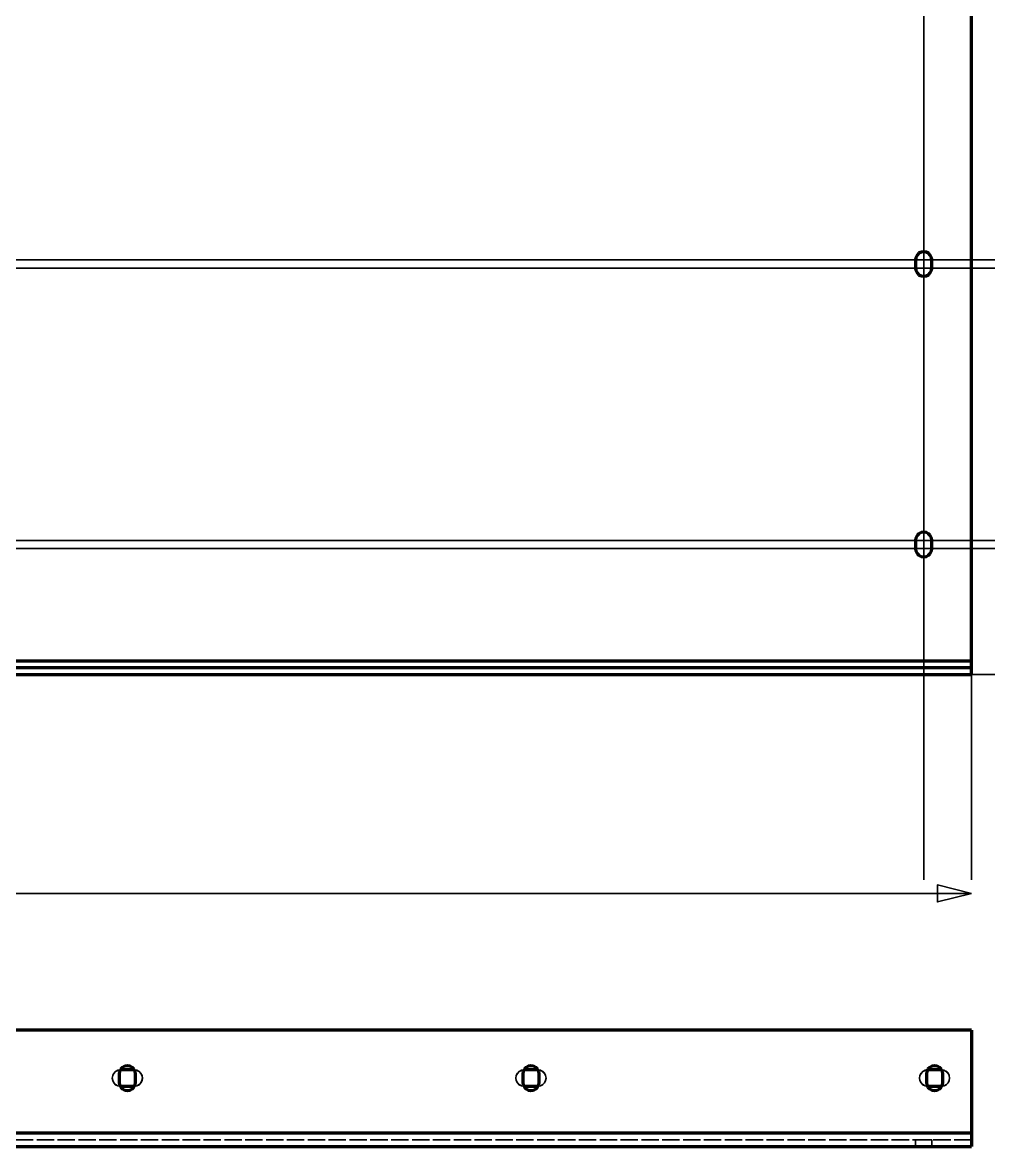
# Model space of a CAD drawing. Header units: millimetres. Extents: x 0 to 420, y 0 to 297.
# Drawn here: x 296 to 366.6, y 162.5 to 244.7 of the extents above; entities that cross this region are included whole.
import ezdxf

# ---------------------------------------------------------------- set-up
doc = ezdxf.new("R2010")
doc.units = ezdxf.units.MM
doc.linetypes.add('CENTER', pattern=[5.08, 3.175, -0.635, 0.635, -0.635])
doc.linetypes.add('DASHED', pattern=[1.524, 1.27, -0.254])

msp = doc.modelspace()

# ---------------------------------------------------------------- linework, layer by layer
at = {"color": 1, "lineweight": 70}
for p, q in [((365.4, 198), (365.4, 256)), ((361.415, 227.653), (361.329, 227.485)), ((361.547, 227.785), (361.415, 227.653)), ((361.715, 227.871), (361.547, 227.785)), ((361.9, 227.9), (361.715, 227.871)), ((362.085, 227.871), (361.9, 227.9)), ((362.253, 227.785), (362.085, 227.871)), ((362.385, 227.653), (362.253, 227.785)), ((362.471, 227.485), (362.385, 227.653)), ((361.329, 227.485), (361.3, 227.3)), ((361.3, 227.3), (361.3, 226.7)), ((362.5, 227.3), (362.471, 227.485)), ((362.5, 226.7), (362.5, 227.3)), ((361.3, 226.7), (361.329, 226.515)), ((361.329, 226.515), (361.415, 226.347)), ((361.415, 226.347), (361.547, 226.215)), ((361.547, 226.215), (361.715, 226.129)), ((361.715, 226.129), (361.9, 226.1)), ((361.9, 226.1), (362.085, 226.129)), ((362.085, 226.129), (362.253, 226.215)), ((362.253, 226.215), (362.385, 226.347)), ((362.385, 226.347), (362.471, 226.515)), ((362.471, 226.515), (362.5, 226.7)), ((361.415, 207.153), (361.329, 206.985)), ((361.547, 207.285), (361.415, 207.153)), ((361.715, 207.371), (361.547, 207.285)), ((361.9, 207.4), (361.715, 207.371)), ((362.085, 207.371), (361.9, 207.4)), ((362.253, 207.285), (362.085, 207.371)), ((362.385, 207.153), (362.253, 207.285)), ((362.471, 206.985), (362.385, 207.153)), ((361.329, 206.985), (361.3, 206.8)), ((361.3, 206.8), (361.3, 206.2)), ((361.3, 206.2), (361.329, 206.015)), ((362.5, 206.8), (362.471, 206.985)), ((362.471, 206.015), (362.5, 206.2)), ((362.5, 206.2), (362.5, 206.8)), ((361.329, 206.015), (361.415, 205.847)), ((361.415, 205.847), (361.547, 205.715)), ((361.547, 205.715), (361.715, 205.629)), ((361.715, 205.629), (361.9, 205.6)), ((361.9, 205.6), (362.085, 205.629)), ((362.085, 205.629), (362.253, 205.715)), ((362.253, 205.715), (362.385, 205.847)), ((362.385, 205.847), (362.471, 206.015)), ((65, 198), (365.4, 198)), ((365.4, 197.944), (365.4, 198)), ((65, 197.5), (365.4, 197.5)), ((365.4, 197.889), (365.4, 197.944)), ((365.4, 197.835), (365.4, 197.889)), ((365.4, 197.783), (365.4, 197.835)), ((365.4, 197.734), (365.4, 197.783)), ((365.4, 197.688), (365.4, 197.734)), ((365.4, 197.646), (365.4, 197.688)), ((365.4, 197.609), (365.4, 197.646)), ((365.4, 197.577), (365.4, 197.609)), ((365.4, 197.55), (365.4, 197.577)), ((365.4, 197.528), (365.4, 197.55)), ((365.4, 197.513), (365.4, 197.528)), ((365.4, 197.503), (365.4, 197.513)), ((365.4, 197.5), (365.4, 197.503)), ((365.4, 197), (365.4, 197.5)), ((65, 197), (365.4, 197)), ((365.4, 171), (65, 171)), ((365.4, 171), (365.4, 163.5)), ((303.129, 167.985), (303.1, 167.8)), ((303.1, 167.8), (303.1, 167.2)), ((303.215, 168.153), (303.129, 167.985)), ((303.2, 168.1), (303.18, 168.1)), ((304.2, 168.1), (303.2, 168.1)), ((303.347, 168.285), (303.215, 168.153)), ((303.515, 168.371), (303.347, 168.285)), ((303.7, 168.4), (303.515, 168.371)), ((303.885, 168.371), (303.7, 168.4)), ((304.053, 168.285), (303.885, 168.371)), ((304.185, 168.153), (304.053, 168.285)), ((304.271, 167.985), (304.185, 168.153)), ((304.22, 168.1), (304.2, 168.1)), ((304.3, 167.8), (304.271, 167.985)), ((304.3, 167.2), (304.3, 167.8)), ((332.629, 167.985), (332.6, 167.8)), ((332.6, 167.8), (332.6, 167.2)), ((332.715, 168.153), (332.629, 167.985)), ((332.7, 168.1), (332.68, 168.1)), ((333.7, 168.1), (332.7, 168.1)), ((332.847, 168.285), (332.715, 168.153)), ((333.015, 168.371), (332.847, 168.285)), ((333.2, 168.4), (333.015, 168.371)), ((333.385, 168.371), (333.2, 168.4)), ((333.553, 168.285), (333.385, 168.371)), ((333.685, 168.153), (333.553, 168.285)), ((333.771, 167.985), (333.685, 168.153)), ((333.72, 168.1), (333.7, 168.1)), ((333.8, 167.8), (333.771, 167.985)), ((333.8, 167.2), (333.8, 167.8)), ((362.129, 167.985), (362.1, 167.8)), ((362.1, 167.8), (362.1, 167.2)), ((362.215, 168.153), (362.129, 167.985)), ((362.2, 168.1), (362.18, 168.1)), ((363.2, 168.1), (362.2, 168.1)), ((362.347, 168.285), (362.215, 168.153)), ((362.515, 168.371), (362.347, 168.285)), ((362.7, 168.4), (362.515, 168.371)), ((362.885, 168.371), (362.7, 168.4)), ((363.053, 168.285), (362.885, 168.371)), ((363.185, 168.153), (363.053, 168.285)), ((363.271, 167.985), (363.185, 168.153)), ((363.22, 168.1), (363.2, 168.1)), ((363.3, 167.8), (363.271, 167.985)), ((363.3, 167.2), (363.3, 167.8)), ((303.1, 167.2), (303.129, 167.015)), ((303.129, 167.015), (303.215, 166.847)), ((303.18, 166.9), (303.2, 166.9)), ((303.2, 166.9), (304.2, 166.9)), ((303.215, 166.847), (303.347, 166.715)), ((304.053, 166.715), (304.185, 166.847)), ((304.185, 166.847), (304.271, 167.015)), ((304.2, 166.9), (304.22, 166.9)), ((304.271, 167.015), (304.3, 167.2)), ((332.6, 167.2), (332.629, 167.015)), ((332.629, 167.015), (332.715, 166.847)), ((332.68, 166.9), (332.7, 166.9)), ((332.7, 166.9), (333.7, 166.9)), ((332.715, 166.847), (332.847, 166.715)), ((333.553, 166.715), (333.685, 166.847)), ((333.685, 166.847), (333.771, 167.015)), ((333.7, 166.9), (333.72, 166.9)), ((333.771, 167.015), (333.8, 167.2)), ((362.1, 167.2), (362.129, 167.015)), ((362.129, 167.015), (362.215, 166.847)), ((362.18, 166.9), (362.2, 166.9)), ((362.2, 166.9), (363.2, 166.9)), ((362.215, 166.847), (362.347, 166.715)), ((363.053, 166.715), (363.185, 166.847)), ((363.185, 166.847), (363.271, 167.015)), ((363.2, 166.9), (363.22, 166.9)), ((363.271, 167.015), (363.3, 167.2)), ((303.347, 166.715), (303.515, 166.629)), ((303.515, 166.629), (303.7, 166.6)), ((303.7, 166.6), (303.885, 166.629)), ((303.885, 166.629), (304.053, 166.715)), ((332.847, 166.715), (333.015, 166.629)), ((333.015, 166.629), (333.2, 166.6)), ((333.2, 166.6), (333.385, 166.629)), ((333.385, 166.629), (333.553, 166.715)), ((362.347, 166.715), (362.515, 166.629)), ((362.515, 166.629), (362.7, 166.6)), ((362.7, 166.6), (362.885, 166.629)), ((362.885, 166.629), (363.053, 166.715)), ((65, 163.5), (365.4, 163.5)), ((365.4, 163.5), (365.4, 163.388)), ((365.4, 163.388), (365.4, 163.277)), ((365.4, 163.277), (365.4, 163.17)), ((365.4, 163.17), (365.4, 163.066)), ((365.4, 163.066), (365.4, 162.968)), ((365.4, 162.968), (365.4, 162.877)), ((365.4, 162.877), (365.4, 162.793)), ((365.4, 162.793), (365.4, 162.718)), ((365.4, 162.718), (365.4, 162.653)), ((65, 162.5), (365.4, 162.5)), ((365.4, 162.653), (365.4, 162.599)), ((365.4, 162.599), (365.4, 162.556)), ((365.4, 162.556), (365.4, 162.525)), ((365.4, 162.525), (365.4, 162.506)), ((365.4, 162.506), (365.4, 162.5))]:
    msp.add_line(p, q, dxfattribs=at)
at = {"color": 5, "linetype": 'DASHED', "lineweight": 35}
for p, q in [((365.4, 256), (365.4, 198)), ((361.329, 227.485), (361.415, 227.653)), ((361.415, 227.653), (361.547, 227.785)), ((361.547, 227.785), (361.715, 227.871)), ((361.715, 227.871), (361.9, 227.9)), ((361.9, 227.9), (362.085, 227.871)), ((362.085, 227.871), (362.253, 227.785)), ((362.253, 227.785), (362.385, 227.653)), ((362.385, 227.653), (362.471, 227.485)), ((361.3, 227.3), (361.329, 227.485)), ((361.3, 226.7), (361.3, 227.3)), ((362.471, 227.485), (362.5, 227.3)), ((362.5, 227.3), (362.5, 226.7)), ((361.329, 226.515), (361.3, 226.7)), ((361.415, 226.347), (361.329, 226.515)), ((361.547, 226.215), (361.415, 226.347)), ((361.715, 226.129), (361.547, 226.215)), ((361.9, 226.1), (361.715, 226.129)), ((362.085, 226.129), (361.9, 226.1)), ((362.253, 226.215), (362.085, 226.129)), ((362.385, 226.347), (362.253, 226.215)), ((362.471, 226.515), (362.385, 226.347)), ((362.5, 226.7), (362.471, 226.515)), ((361.329, 206.985), (361.415, 207.153)), ((361.415, 207.153), (361.547, 207.285)), ((361.547, 207.285), (361.715, 207.371)), ((361.715, 207.371), (361.9, 207.4)), ((361.9, 207.4), (362.085, 207.371)), ((362.085, 207.371), (362.253, 207.285)), ((362.253, 207.285), (362.385, 207.153)), ((362.385, 207.153), (362.471, 206.985)), ((361.3, 206.8), (361.329, 206.985)), ((361.3, 206.2), (361.3, 206.8)), ((361.329, 206.015), (361.3, 206.2)), ((362.471, 206.985), (362.5, 206.8)), ((362.5, 206.2), (362.471, 206.015)), ((362.5, 206.8), (362.5, 206.2)), ((361.415, 205.847), (361.329, 206.015)), ((361.547, 205.715), (361.415, 205.847)), ((361.715, 205.629), (361.547, 205.715)), ((361.9, 205.6), (361.715, 205.629)), ((362.085, 205.629), (361.9, 205.6)), ((362.253, 205.715), (362.085, 205.629)), ((362.385, 205.847), (362.253, 205.715)), ((362.471, 206.015), (362.385, 205.847)), ((365.4, 198), (365.4, 197.888)), ((65, 197.5), (365.4, 197.5)), ((302.604, 197.5), (302.6, 197.5)), ((302.6, 197.5), (302.604, 197.5)), ((302.615, 197.5), (302.604, 197.5)), ((302.604, 197.5), (302.615, 197.5)), ((302.634, 197.5), (302.615, 197.5)), ((302.615, 197.5), (302.634, 197.5)), ((302.659, 197.5), (302.634, 197.5)), ((302.634, 197.5), (302.659, 197.5)), ((302.692, 197.5), (302.659, 197.5)), ((302.659, 197.5), (302.692, 197.5)), ((302.731, 197.5), (302.692, 197.5)), ((302.692, 197.5), (302.731, 197.5)), ((302.776, 197.5), (302.731, 197.5)), ((302.731, 197.5), (302.776, 197.5)), ((302.826, 197.5), (302.776, 197.5)), ((302.776, 197.5), (302.826, 197.5)), ((302.881, 197.5), (302.826, 197.5)), ((302.826, 197.5), (302.881, 197.5)), ((302.94, 197.5), (302.881, 197.5)), ((302.881, 197.5), (302.94, 197.5)), ((303.002, 197.5), (302.94, 197.5)), ((302.94, 197.5), (303.002, 197.5)), ((303.066, 197.5), (303.002, 197.5)), ((303.002, 197.5), (303.066, 197.5)), ((303.133, 197.5), (303.066, 197.5)), ((303.066, 197.5), (303.133, 197.5)), ((303.2, 197.5), (303.133, 197.5)), ((303.133, 197.5), (303.2, 197.5)), ((304.2, 197.5), (303.2, 197.5)), ((303.2, 197.5), (304.2, 197.5)), ((304.2, 197.5), (304.267, 197.5)), ((304.267, 197.5), (304.2, 197.5)), ((304.267, 197.5), (304.334, 197.5)), ((304.334, 197.5), (304.267, 197.5)), ((304.334, 197.5), (304.398, 197.5)), ((304.398, 197.5), (304.334, 197.5)), ((304.398, 197.5), (304.46, 197.5)), ((304.46, 197.5), (304.398, 197.5)), ((304.46, 197.5), (304.519, 197.5)), ((304.519, 197.5), (304.46, 197.5)), ((304.519, 197.5), (304.574, 197.5)), ((304.574, 197.5), (304.519, 197.5)), ((304.574, 197.5), (304.624, 197.5)), ((304.624, 197.5), (304.574, 197.5)), ((304.624, 197.5), (304.669, 197.5)), ((304.669, 197.5), (304.624, 197.5)), ((304.669, 197.5), (304.708, 197.5)), ((304.708, 197.5), (304.669, 197.5)), ((304.708, 197.5), (304.741, 197.5)), ((304.741, 197.5), (304.708, 197.5)), ((304.741, 197.5), (304.766, 197.5)), ((304.766, 197.5), (304.741, 197.5)), ((304.766, 197.5), (304.785, 197.5)), ((304.785, 197.5), (304.766, 197.5)), ((304.785, 197.5), (304.796, 197.5)), ((304.796, 197.5), (304.785, 197.5)), ((304.796, 197.5), (304.8, 197.5)), ((304.8, 197.5), (304.796, 197.5)), ((332.104, 197.5), (332.1, 197.5)), ((332.1, 197.5), (332.104, 197.5)), ((332.115, 197.5), (332.104, 197.5)), ((332.104, 197.5), (332.115, 197.5)), ((332.134, 197.5), (332.115, 197.5)), ((332.115, 197.5), (332.134, 197.5)), ((332.159, 197.5), (332.134, 197.5)), ((332.134, 197.5), (332.159, 197.5)), ((332.192, 197.5), (332.159, 197.5)), ((332.159, 197.5), (332.192, 197.5)), ((332.231, 197.5), (332.192, 197.5)), ((332.192, 197.5), (332.231, 197.5)), ((332.276, 197.5), (332.231, 197.5)), ((332.231, 197.5), (332.276, 197.5)), ((332.326, 197.5), (332.276, 197.5)), ((332.276, 197.5), (332.326, 197.5)), ((332.381, 197.5), (332.326, 197.5)), ((332.326, 197.5), (332.381, 197.5)), ((332.44, 197.5), (332.381, 197.5)), ((332.381, 197.5), (332.44, 197.5)), ((332.502, 197.5), (332.44, 197.5)), ((332.44, 197.5), (332.502, 197.5)), ((332.566, 197.5), (332.502, 197.5)), ((332.502, 197.5), (332.566, 197.5)), ((332.633, 197.5), (332.566, 197.5)), ((332.566, 197.5), (332.633, 197.5)), ((332.7, 197.5), (332.633, 197.5)), ((332.633, 197.5), (332.7, 197.5)), ((333.7, 197.5), (332.7, 197.5)), ((332.7, 197.5), (333.7, 197.5)), ((333.7, 197.5), (333.767, 197.5)), ((333.767, 197.5), (333.7, 197.5)), ((333.767, 197.5), (333.834, 197.5)), ((333.834, 197.5), (333.767, 197.5)), ((333.834, 197.5), (333.898, 197.5)), ((333.898, 197.5), (333.834, 197.5)), ((333.898, 197.5), (333.96, 197.5)), ((333.96, 197.5), (333.898, 197.5)), ((333.96, 197.5), (334.019, 197.5)), ((334.019, 197.5), (333.96, 197.5)), ((334.019, 197.5), (334.074, 197.5)), ((334.074, 197.5), (334.019, 197.5)), ((334.074, 197.5), (334.124, 197.5)), ((334.124, 197.5), (334.074, 197.5)), ((334.124, 197.5), (334.169, 197.5)), ((334.169, 197.5), (334.124, 197.5)), ((334.169, 197.5), (334.208, 197.5)), ((334.208, 197.5), (334.169, 197.5)), ((334.208, 197.5), (334.241, 197.5)), ((334.241, 197.5), (334.208, 197.5)), ((334.241, 197.5), (334.266, 197.5)), ((334.266, 197.5), (334.241, 197.5)), ((334.266, 197.5), (334.285, 197.5)), ((334.285, 197.5), (334.266, 197.5)), ((334.285, 197.5), (334.296, 197.5)), ((334.296, 197.5), (334.285, 197.5)), ((334.296, 197.5), (334.3, 197.5)), ((334.3, 197.5), (334.296, 197.5)), ((361.604, 197.5), (361.6, 197.5)), ((361.6, 197.5), (361.604, 197.5)), ((361.615, 197.5), (361.604, 197.5)), ((361.604, 197.5), (361.615, 197.5)), ((361.634, 197.5), (361.615, 197.5)), ((361.615, 197.5), (361.634, 197.5)), ((361.659, 197.5), (361.634, 197.5)), ((361.634, 197.5), (361.659, 197.5)), ((361.692, 197.5), (361.659, 197.5)), ((361.659, 197.5), (361.692, 197.5)), ((361.731, 197.5), (361.692, 197.5)), ((361.692, 197.5), (361.731, 197.5)), ((361.776, 197.5), (361.731, 197.5)), ((361.731, 197.5), (361.776, 197.5)), ((361.826, 197.5), (361.776, 197.5)), ((361.776, 197.5), (361.826, 197.5)), ((361.881, 197.5), (361.826, 197.5)), ((361.826, 197.5), (361.881, 197.5)), ((361.94, 197.5), (361.881, 197.5)), ((361.881, 197.5), (361.94, 197.5)), ((362.002, 197.5), (361.94, 197.5)), ((361.94, 197.5), (362.002, 197.5)), ((362.066, 197.5), (362.002, 197.5)), ((362.002, 197.5), (362.066, 197.5)), ((362.133, 197.5), (362.066, 197.5)), ((362.066, 197.5), (362.133, 197.5)), ((362.2, 197.5), (362.133, 197.5)), ((362.133, 197.5), (362.2, 197.5)), ((363.2, 197.5), (362.2, 197.5)), ((362.2, 197.5), (363.2, 197.5)), ((363.2, 197.5), (363.267, 197.5)), ((363.267, 197.5), (363.2, 197.5)), ((363.267, 197.5), (363.334, 197.5)), ((363.334, 197.5), (363.267, 197.5)), ((363.334, 197.5), (363.398, 197.5)), ((363.398, 197.5), (363.334, 197.5)), ((363.398, 197.5), (363.46, 197.5)), ((363.46, 197.5), (363.398, 197.5)), ((363.46, 197.5), (363.519, 197.5)), ((363.519, 197.5), (363.46, 197.5)), ((363.519, 197.5), (363.574, 197.5)), ((363.574, 197.5), (363.519, 197.5)), ((363.574, 197.5), (363.624, 197.5)), ((363.624, 197.5), (363.574, 197.5)), ((363.624, 197.5), (363.669, 197.5)), ((363.669, 197.5), (363.624, 197.5)), ((363.669, 197.5), (363.708, 197.5)), ((363.708, 197.5), (363.669, 197.5)), ((363.708, 197.5), (363.741, 197.5)), ((363.741, 197.5), (363.708, 197.5)), ((363.741, 197.5), (363.766, 197.5)), ((363.766, 197.5), (363.741, 197.5)), ((363.766, 197.5), (363.785, 197.5)), ((363.785, 197.5), (363.766, 197.5)), ((363.785, 197.5), (363.796, 197.5)), ((363.796, 197.5), (363.785, 197.5)), ((363.796, 197.5), (363.8, 197.5)), ((363.8, 197.5), (363.796, 197.5)), ((365.4, 197.888), (365.4, 197.777)), ((365.4, 197.777), (365.4, 197.67)), ((365.4, 197.67), (365.4, 197.566)), ((365.4, 197.566), (365.4, 197.468)), ((365.4, 197.5), (365.4, 197)), ((365.4, 197.468), (365.4, 197.377)), ((365.4, 197.377), (365.4, 197.293)), ((365.4, 197.293), (365.4, 197.218)), ((365.4, 197.218), (365.4, 197.153)), ((365.4, 197), (65, 197)), ((302.604, 197), (302.6, 197)), ((302.6, 197), (302.604, 197)), ((302.615, 197), (302.604, 197)), ((302.604, 197), (302.615, 197)), ((302.634, 197), (302.615, 197)), ((302.615, 197), (302.634, 197)), ((302.659, 197), (302.634, 197)), ((302.634, 197), (302.659, 197)), ((302.692, 197), (302.659, 197)), ((302.659, 197), (302.692, 197)), ((302.731, 197), (302.692, 197)), ((302.692, 197), (302.731, 197)), ((302.776, 197), (302.731, 197)), ((302.731, 197), (302.776, 197)), ((302.826, 197), (302.776, 197)), ((302.776, 197), (302.826, 197)), ((302.881, 197), (302.826, 197)), ((302.826, 197), (302.881, 197)), ((302.94, 197), (302.881, 197)), ((302.881, 197), (302.94, 197)), ((303.002, 197), (302.94, 197)), ((302.94, 197), (303.002, 197)), ((303.066, 197), (303.002, 197)), ((303.002, 197), (303.066, 197)), ((303.133, 197), (303.066, 197)), ((303.066, 197), (303.133, 197)), ((303.2, 197), (303.133, 197)), ((303.133, 197), (303.2, 197)), ((303.2, 197), (304.2, 197)), ((304.2, 197), (303.2, 197)), ((304.2, 197), (304.267, 197)), ((304.267, 197), (304.2, 197)), ((304.267, 197), (304.334, 197)), ((304.334, 197), (304.267, 197)), ((304.334, 197), (304.398, 197)), ((304.398, 197), (304.334, 197)), ((304.398, 197), (304.46, 197)), ((304.46, 197), (304.398, 197)), ((304.46, 197), (304.519, 197)), ((304.519, 197), (304.46, 197)), ((304.519, 197), (304.574, 197)), ((304.574, 197), (304.519, 197)), ((304.574, 197), (304.624, 197)), ((304.624, 197), (304.574, 197)), ((304.624, 197), (304.669, 197)), ((304.669, 197), (304.624, 197)), ((304.669, 197), (304.708, 197)), ((304.708, 197), (304.669, 197)), ((304.708, 197), (304.741, 197)), ((304.741, 197), (304.708, 197)), ((304.741, 197), (304.766, 197)), ((304.766, 197), (304.741, 197)), ((304.766, 197), (304.785, 197)), ((304.785, 197), (304.766, 197)), ((304.785, 197), (304.796, 197)), ((304.796, 197), (304.785, 197)), ((304.796, 197), (304.8, 197)), ((304.8, 197), (304.796, 197)), ((332.104, 197), (332.1, 197)), ((332.1, 197), (332.104, 197)), ((332.115, 197), (332.104, 197)), ((332.104, 197), (332.115, 197)), ((332.134, 197), (332.115, 197)), ((332.115, 197), (332.134, 197)), ((332.159, 197), (332.134, 197)), ((332.134, 197), (332.159, 197)), ((332.192, 197), (332.159, 197)), ((332.159, 197), (332.192, 197)), ((332.231, 197), (332.192, 197)), ((332.192, 197), (332.231, 197)), ((332.276, 197), (332.231, 197)), ((332.231, 197), (332.276, 197)), ((332.326, 197), (332.276, 197)), ((332.276, 197), (332.326, 197)), ((332.381, 197), (332.326, 197)), ((332.326, 197), (332.381, 197)), ((332.44, 197), (332.381, 197)), ((332.381, 197), (332.44, 197)), ((332.502, 197), (332.44, 197)), ((332.44, 197), (332.502, 197)), ((332.566, 197), (332.502, 197)), ((332.502, 197), (332.566, 197)), ((332.633, 197), (332.566, 197)), ((332.566, 197), (332.633, 197)), ((332.7, 197), (332.633, 197)), ((332.633, 197), (332.7, 197)), ((332.7, 197), (333.7, 197)), ((333.7, 197), (332.7, 197)), ((333.7, 197), (333.767, 197)), ((333.767, 197), (333.7, 197)), ((333.767, 197), (333.834, 197)), ((333.834, 197), (333.767, 197)), ((333.834, 197), (333.898, 197)), ((333.898, 197), (333.834, 197)), ((333.898, 197), (333.96, 197)), ((333.96, 197), (333.898, 197)), ((333.96, 197), (334.019, 197)), ((334.019, 197), (333.96, 197)), ((334.019, 197), (334.074, 197)), ((334.074, 197), (334.019, 197)), ((334.074, 197), (334.124, 197)), ((334.124, 197), (334.074, 197)), ((334.124, 197), (334.169, 197)), ((334.169, 197), (334.124, 197)), ((334.169, 197), (334.208, 197)), ((334.208, 197), (334.169, 197)), ((334.208, 197), (334.241, 197)), ((334.241, 197), (334.208, 197)), ((334.241, 197), (334.266, 197)), ((334.266, 197), (334.241, 197)), ((334.266, 197), (334.285, 197)), ((334.285, 197), (334.266, 197)), ((334.285, 197), (334.296, 197)), ((334.296, 197), (334.285, 197)), ((334.296, 197), (334.3, 197)), ((334.3, 197), (334.296, 197)), ((361.604, 197), (361.6, 197)), ((361.6, 197), (361.604, 197)), ((361.615, 197), (361.604, 197)), ((361.604, 197), (361.615, 197)), ((361.634, 197), (361.615, 197)), ((361.615, 197), (361.634, 197)), ((361.659, 197), (361.634, 197)), ((361.634, 197), (361.659, 197)), ((361.692, 197), (361.659, 197)), ((361.659, 197), (361.692, 197)), ((361.731, 197), (361.692, 197)), ((361.692, 197), (361.731, 197)), ((361.776, 197), (361.731, 197)), ((361.731, 197), (361.776, 197)), ((361.826, 197), (361.776, 197)), ((361.776, 197), (361.826, 197)), ((361.881, 197), (361.826, 197)), ((361.826, 197), (361.881, 197)), ((361.94, 197), (361.881, 197)), ((361.881, 197), (361.94, 197)), ((362.002, 197), (361.94, 197)), ((361.94, 197), (362.002, 197)), ((362.066, 197), (362.002, 197)), ((362.002, 197), (362.066, 197)), ((362.133, 197), (362.066, 197)), ((362.066, 197), (362.133, 197)), ((362.2, 197), (362.133, 197)), ((362.133, 197), (362.2, 197)), ((362.2, 197), (363.2, 197)), ((363.2, 197), (362.2, 197)), ((363.2, 197), (363.267, 197)), ((363.267, 197), (363.2, 197)), ((363.267, 197), (363.334, 197)), ((363.334, 197), (363.267, 197)), ((363.334, 197), (363.398, 197)), ((363.398, 197), (363.334, 197)), ((363.398, 197), (363.46, 197)), ((363.46, 197), (363.398, 197)), ((363.46, 197), (363.519, 197)), ((363.519, 197), (363.46, 197)), ((363.519, 197), (363.574, 197)), ((363.574, 197), (363.519, 197)), ((363.574, 197), (363.624, 197)), ((363.624, 197), (363.574, 197)), ((363.624, 197), (363.669, 197)), ((363.669, 197), (363.624, 197)), ((363.669, 197), (363.708, 197)), ((363.708, 197), (363.669, 197)), ((363.708, 197), (363.741, 197)), ((363.741, 197), (363.708, 197)), ((363.741, 197), (363.766, 197)), ((363.766, 197), (363.741, 197)), ((363.766, 197), (363.785, 197)), ((363.785, 197), (363.766, 197)), ((363.785, 197), (363.796, 197)), ((363.796, 197), (363.785, 197)), ((363.796, 197), (363.8, 197)), ((363.8, 197), (363.796, 197)), ((365.4, 197.153), (365.4, 197.099)), ((365.4, 197.099), (365.4, 197.056)), ((365.4, 197.056), (365.4, 197.025)), ((365.4, 197.025), (365.4, 197.006)), ((365.4, 197.006), (365.4, 197)), ((365.4, 171), (65, 171)), ((365.4, 171), (65, 171)), ((65, 171), (365.4, 171)), ((365.4, 163.5), (365.4, 171)), ((365.4, 163.5), (365.4, 171)), ((365.4, 171), (365.4, 163.5)), ((302.6, 167.5), (302.629, 167.685)), ((302.628, 167.682), (302.6, 167.5)), ((302.71, 167.846), (302.628, 167.682)), ((302.629, 167.685), (302.715, 167.853)), ((302.838, 167.978), (302.71, 167.846)), ((302.715, 167.853), (302.847, 167.985)), ((303, 168.066), (302.838, 167.978)), ((302.847, 167.985), (303.015, 168.071)), ((303.18, 168.1), (303, 168.066)), ((303.015, 168.071), (303.2, 168.1)), ((303.1, 167.8), (303.129, 167.985)), ((303.1, 167.2), (303.1, 167.8)), ((303.129, 167.985), (303.215, 168.153)), ((303.2, 168.1), (304.2, 168.1)), ((303.215, 168.153), (303.347, 168.285)), ((303.347, 168.285), (303.515, 168.371)), ((303.515, 168.371), (303.7, 168.4)), ((303.7, 168.4), (303.885, 168.371)), ((303.885, 168.371), (304.053, 168.285)), ((304.053, 168.285), (304.185, 168.153)), ((304.185, 168.153), (304.271, 167.985)), ((304.2, 168.1), (304.385, 168.071)), ((304.4, 168.066), (304.22, 168.1)), ((304.271, 167.985), (304.3, 167.8)), ((304.3, 167.8), (304.3, 167.2)), ((304.385, 168.071), (304.553, 167.985)), ((304.562, 167.978), (304.4, 168.066)), ((304.553, 167.985), (304.685, 167.853)), ((304.69, 167.846), (304.562, 167.978)), ((304.685, 167.853), (304.771, 167.685)), ((304.772, 167.682), (304.69, 167.846)), ((304.771, 167.685), (304.8, 167.5)), ((304.8, 167.5), (304.772, 167.682)), ((332.1, 167.5), (332.129, 167.685)), ((332.128, 167.682), (332.1, 167.5)), ((332.21, 167.846), (332.128, 167.682)), ((332.129, 167.685), (332.215, 167.853)), ((332.338, 167.978), (332.21, 167.846)), ((332.215, 167.853), (332.347, 167.985)), ((332.5, 168.066), (332.338, 167.978)), ((332.347, 167.985), (332.515, 168.071)), ((332.68, 168.1), (332.5, 168.066)), ((332.515, 168.071), (332.7, 168.1)), ((332.6, 167.8), (332.629, 167.985)), ((332.6, 167.2), (332.6, 167.8)), ((332.629, 167.985), (332.715, 168.153)), ((332.7, 168.1), (333.7, 168.1)), ((332.715, 168.153), (332.847, 168.285)), ((332.847, 168.285), (333.015, 168.371)), ((333.015, 168.371), (333.2, 168.4)), ((333.2, 168.4), (333.385, 168.371)), ((333.385, 168.371), (333.553, 168.285)), ((333.553, 168.285), (333.685, 168.153)), ((333.685, 168.153), (333.771, 167.985)), ((333.7, 168.1), (333.885, 168.071)), ((333.9, 168.066), (333.72, 168.1)), ((333.771, 167.985), (333.8, 167.8)), ((333.8, 167.8), (333.8, 167.2)), ((333.885, 168.071), (334.053, 167.985)), ((334.062, 167.978), (333.9, 168.066)), ((334.053, 167.985), (334.185, 167.853)), ((334.19, 167.846), (334.062, 167.978)), ((334.185, 167.853), (334.271, 167.685)), ((334.272, 167.682), (334.19, 167.846)), ((334.271, 167.685), (334.3, 167.5)), ((334.3, 167.5), (334.272, 167.682)), ((361.6, 167.5), (361.629, 167.685)), ((361.628, 167.682), (361.6, 167.5)), ((361.71, 167.846), (361.628, 167.682)), ((361.629, 167.685), (361.715, 167.853)), ((361.838, 167.978), (361.71, 167.846)), ((361.715, 167.853), (361.847, 167.985)), ((362, 168.066), (361.838, 167.978)), ((361.847, 167.985), (362.015, 168.071)), ((362.18, 168.1), (362, 168.066)), ((362.015, 168.071), (362.2, 168.1)), ((362.1, 167.8), (362.129, 167.985)), ((362.1, 167.2), (362.1, 167.8)), ((362.129, 167.985), (362.215, 168.153)), ((362.2, 168.1), (363.2, 168.1)), ((362.215, 168.153), (362.347, 168.285)), ((362.347, 168.285), (362.515, 168.371)), ((362.515, 168.371), (362.7, 168.4)), ((362.7, 168.4), (362.885, 168.371)), ((362.885, 168.371), (363.053, 168.285)), ((363.053, 168.285), (363.185, 168.153)), ((363.185, 168.153), (363.271, 167.985)), ((363.2, 168.1), (363.385, 168.071)), ((363.4, 168.066), (363.22, 168.1)), ((363.271, 167.985), (363.3, 167.8)), ((363.3, 167.8), (363.3, 167.2)), ((363.385, 168.071), (363.553, 167.985)), ((363.562, 167.978), (363.4, 168.066)), ((363.553, 167.985), (363.685, 167.853)), ((363.69, 167.846), (363.562, 167.978)), ((363.685, 167.853), (363.771, 167.685)), ((363.772, 167.682), (363.69, 167.846)), ((363.771, 167.685), (363.8, 167.5)), ((363.8, 167.5), (363.772, 167.682)), ((302.6, 167.5), (302.628, 167.318)), ((302.629, 167.315), (302.6, 167.5)), ((302.628, 167.318), (302.71, 167.154)), ((302.715, 167.147), (302.629, 167.315)), ((302.71, 167.154), (302.838, 167.022)), ((302.847, 167.015), (302.715, 167.147)), ((302.838, 167.022), (303, 166.934)), ((303.015, 166.929), (302.847, 167.015)), ((303, 166.934), (303.18, 166.9)), ((303.2, 166.9), (303.015, 166.929)), ((303.129, 167.015), (303.1, 167.2)), ((303.215, 166.847), (303.129, 167.015)), ((304.2, 166.9), (303.2, 166.9)), ((303.347, 166.715), (303.215, 166.847)), ((304.185, 166.847), (304.053, 166.715)), ((304.271, 167.015), (304.185, 166.847)), ((304.385, 166.929), (304.2, 166.9)), ((304.22, 166.9), (304.4, 166.934)), ((304.3, 167.2), (304.271, 167.015)), ((304.553, 167.015), (304.385, 166.929)), ((304.4, 166.934), (304.562, 167.022)), ((304.685, 167.147), (304.553, 167.015)), ((304.562, 167.022), (304.69, 167.154)), ((304.771, 167.315), (304.685, 167.147)), ((304.69, 167.154), (304.772, 167.318)), ((304.8, 167.5), (304.771, 167.315)), ((304.772, 167.318), (304.8, 167.5)), ((332.1, 167.5), (332.128, 167.318)), ((332.129, 167.315), (332.1, 167.5)), ((332.128, 167.318), (332.21, 167.154)), ((332.215, 167.147), (332.129, 167.315)), ((332.21, 167.154), (332.338, 167.022)), ((332.347, 167.015), (332.215, 167.147)), ((332.338, 167.022), (332.5, 166.934)), ((332.515, 166.929), (332.347, 167.015)), ((332.5, 166.934), (332.68, 166.9)), ((332.7, 166.9), (332.515, 166.929)), ((332.629, 167.015), (332.6, 167.2)), ((332.715, 166.847), (332.629, 167.015)), ((333.7, 166.9), (332.7, 166.9)), ((332.847, 166.715), (332.715, 166.847)), ((333.685, 166.847), (333.553, 166.715)), ((333.771, 167.015), (333.685, 166.847)), ((333.885, 166.929), (333.7, 166.9)), ((333.72, 166.9), (333.9, 166.934)), ((333.8, 167.2), (333.771, 167.015)), ((334.053, 167.015), (333.885, 166.929)), ((333.9, 166.934), (334.062, 167.022)), ((334.185, 167.147), (334.053, 167.015)), ((334.062, 167.022), (334.19, 167.154)), ((334.271, 167.315), (334.185, 167.147)), ((334.19, 167.154), (334.272, 167.318)), ((334.3, 167.5), (334.271, 167.315)), ((334.272, 167.318), (334.3, 167.5)), ((361.6, 167.5), (361.628, 167.318)), ((361.629, 167.315), (361.6, 167.5)), ((361.628, 167.318), (361.71, 167.154)), ((361.715, 167.147), (361.629, 167.315)), ((361.71, 167.154), (361.838, 167.022)), ((361.847, 167.015), (361.715, 167.147)), ((361.838, 167.022), (362, 166.934)), ((362.015, 166.929), (361.847, 167.015)), ((362, 166.934), (362.18, 166.9)), ((362.2, 166.9), (362.015, 166.929)), ((362.129, 167.015), (362.1, 167.2)), ((362.215, 166.847), (362.129, 167.015)), ((363.2, 166.9), (362.2, 166.9)), ((362.347, 166.715), (362.215, 166.847)), ((363.185, 166.847), (363.053, 166.715)), ((363.271, 167.015), (363.185, 166.847)), ((363.385, 166.929), (363.2, 166.9)), ((363.22, 166.9), (363.4, 166.934)), ((363.3, 167.2), (363.271, 167.015)), ((363.553, 167.015), (363.385, 166.929)), ((363.4, 166.934), (363.562, 167.022)), ((363.685, 167.147), (363.553, 167.015)), ((363.562, 167.022), (363.69, 167.154)), ((363.771, 167.315), (363.685, 167.147)), ((363.69, 167.154), (363.772, 167.318)), ((363.8, 167.5), (363.771, 167.315)), ((363.772, 167.318), (363.8, 167.5)), ((303.515, 166.629), (303.347, 166.715)), ((303.7, 166.6), (303.515, 166.629)), ((303.885, 166.629), (303.7, 166.6)), ((304.053, 166.715), (303.885, 166.629)), ((333.015, 166.629), (332.847, 166.715)), ((333.2, 166.6), (333.015, 166.629)), ((333.385, 166.629), (333.2, 166.6)), ((333.553, 166.715), (333.385, 166.629)), ((362.515, 166.629), (362.347, 166.715)), ((362.7, 166.6), (362.515, 166.629)), ((362.885, 166.629), (362.7, 166.6)), ((363.053, 166.715), (362.885, 166.629)), ((365.4, 163.388), (365.4, 163.5)), ((365.4, 163.444), (365.4, 163.5)), ((365.4, 163.5), (365.4, 163.444)), ((365.4, 163), (65, 163)), ((365.4, 163), (65, 163)), ((361.3, 163), (361.3, 162.5)), ((361.315, 163), (361.3, 163)), ((361.3, 163), (361.3, 162.5)), ((361.3, 163), (361.315, 163)), ((361.3, 163), (361.3, 162.5)), ((361.315, 163), (361.3, 163)), ((361.3, 163), (361.3, 162.5)), ((361.3, 163), (361.315, 163)), ((361.3, 163), (361.3, 162.5)), ((361.315, 163), (361.3, 163)), ((361.3, 163), (361.3, 162.5)), ((361.3, 163), (361.315, 163)), ((361.359, 163), (361.315, 163)), ((361.315, 163), (361.359, 163)), ((361.359, 163), (361.315, 163)), ((361.315, 163), (361.359, 163)), ((361.359, 163), (361.315, 163)), ((361.315, 163), (361.359, 163)), ((361.431, 163), (361.359, 163)), ((361.359, 163), (361.431, 163)), ((361.431, 163), (361.359, 163)), ((361.359, 163), (361.431, 163)), ((361.431, 163), (361.359, 163)), ((361.359, 163), (361.431, 163)), ((361.526, 163), (361.431, 163)), ((361.431, 163), (361.526, 163)), ((361.526, 163), (361.431, 163)), ((361.431, 163), (361.526, 163)), ((361.526, 163), (361.431, 163)), ((361.431, 163), (361.526, 163)), ((361.64, 163), (361.526, 163)), ((361.526, 163), (361.64, 163)), ((361.64, 163), (361.526, 163)), ((361.526, 163), (361.64, 163)), ((361.64, 163), (361.526, 163)), ((361.526, 163), (361.64, 163)), ((361.766, 163), (361.64, 163)), ((361.64, 163), (361.766, 163)), ((361.766, 163), (361.64, 163)), ((361.64, 163), (361.766, 163)), ((361.766, 163), (361.64, 163)), ((361.64, 163), (361.766, 163)), ((361.9, 163), (361.766, 163)), ((361.766, 163), (361.9, 163)), ((361.9, 163), (361.766, 163)), ((361.766, 163), (361.9, 163)), ((361.9, 163), (361.766, 163)), ((361.766, 163), (361.9, 163)), ((362.034, 163), (361.9, 163)), ((361.9, 163), (362.034, 163)), ((362.034, 163), (361.9, 163)), ((361.9, 163), (362.034, 163)), ((362.034, 163), (361.9, 163)), ((361.9, 163), (362.034, 163)), ((362.16, 163), (362.034, 163)), ((362.034, 163), (362.16, 163)), ((362.16, 163), (362.034, 163)), ((362.034, 163), (362.16, 163)), ((362.16, 163), (362.034, 163)), ((362.034, 163), (362.16, 163)), ((362.274, 163), (362.16, 163)), ((362.16, 163), (362.274, 163)), ((362.274, 163), (362.16, 163)), ((362.16, 163), (362.274, 163)), ((362.274, 163), (362.16, 163)), ((362.16, 163), (362.274, 163)), ((362.369, 163), (362.274, 163)), ((362.274, 163), (362.369, 163)), ((362.369, 163), (362.274, 163)), ((362.274, 163), (362.369, 163)), ((362.369, 163), (362.274, 163)), ((362.274, 163), (362.369, 163)), ((362.441, 163), (362.369, 163)), ((362.369, 163), (362.441, 163)), ((362.441, 163), (362.369, 163)), ((362.369, 163), (362.441, 163)), ((362.441, 163), (362.369, 163)), ((362.369, 163), (362.441, 163)), ((362.485, 163), (362.441, 163)), ((362.441, 163), (362.485, 163)), ((362.485, 163), (362.441, 163)), ((362.441, 163), (362.485, 163)), ((362.485, 163), (362.441, 163)), ((362.441, 163), (362.485, 163)), ((362.5, 163), (362.485, 163)), ((362.485, 163), (362.5, 163)), ((362.5, 163), (362.485, 163)), ((362.485, 163), (362.5, 163)), ((362.5, 163), (362.485, 163)), ((362.485, 163), (362.5, 163)), ((362.5, 163), (362.5, 162.5)), ((362.5, 163), (362.5, 162.5)), ((362.5, 163), (362.5, 162.5)), ((362.5, 163), (362.5, 162.5)), ((362.5, 163), (362.5, 162.5)), ((362.5, 163), (362.5, 162.5)), ((365.4, 163.389), (365.4, 163.444)), ((365.4, 163.444), (365.4, 163.389)), ((365.4, 163.335), (365.4, 163.389)), ((365.4, 163.389), (365.4, 163.335)), ((365.4, 163.277), (365.4, 163.388)), ((365.4, 163.283), (365.4, 163.335)), ((365.4, 163.335), (365.4, 163.283)), ((365.4, 163.234), (365.4, 163.283)), ((365.4, 163.283), (365.4, 163.234)), ((365.4, 163.17), (365.4, 163.277)), ((365.4, 163.188), (365.4, 163.234)), ((365.4, 163.234), (365.4, 163.188)), ((365.4, 163.146), (365.4, 163.188)), ((365.4, 163.188), (365.4, 163.146)), ((365.4, 163.066), (365.4, 163.17)), ((365.4, 163.109), (365.4, 163.146)), ((365.4, 163.146), (365.4, 163.109)), ((365.4, 163.077), (365.4, 163.109)), ((365.4, 163.109), (365.4, 163.077)), ((365.4, 163.05), (365.4, 163.077)), ((365.4, 163.077), (365.4, 163.05)), ((365.4, 162.968), (365.4, 163.066)), ((365.4, 163.028), (365.4, 163.05)), ((365.4, 163.05), (365.4, 163.028)), ((365.4, 163.013), (365.4, 163.028)), ((365.4, 163.028), (365.4, 163.013)), ((365.4, 163.003), (365.4, 163.013)), ((365.4, 163.013), (365.4, 163.003)), ((365.4, 163), (365.4, 163.003)), ((365.4, 163.003), (365.4, 163)), ((365.4, 162.5), (365.4, 163)), ((365.4, 162.5), (365.4, 163)), ((365.4, 162.877), (365.4, 162.968)), ((365.4, 162.793), (365.4, 162.877)), ((365.4, 162.718), (365.4, 162.793)), ((365.4, 162.653), (365.4, 162.718)), ((65, 162.5), (365.4, 162.5)), ((361.3, 162.5), (361.315, 162.5)), ((361.315, 162.5), (361.3, 162.5)), ((361.3, 162.5), (361.315, 162.5)), ((361.315, 162.5), (361.3, 162.5)), ((361.3, 162.5), (361.315, 162.5)), ((361.315, 162.5), (361.3, 162.5)), ((361.315, 162.5), (361.359, 162.5)), ((361.359, 162.5), (361.315, 162.5)), ((361.315, 162.5), (361.359, 162.5)), ((361.359, 162.5), (361.315, 162.5)), ((361.315, 162.5), (361.359, 162.5)), ((361.359, 162.5), (361.315, 162.5)), ((361.359, 162.5), (361.431, 162.5)), ((361.431, 162.5), (361.359, 162.5)), ((361.359, 162.5), (361.431, 162.5)), ((361.431, 162.5), (361.359, 162.5)), ((361.359, 162.5), (361.431, 162.5)), ((361.431, 162.5), (361.359, 162.5)), ((361.431, 162.5), (361.526, 162.5)), ((361.526, 162.5), (361.431, 162.5)), ((361.431, 162.5), (361.526, 162.5)), ((361.526, 162.5), (361.431, 162.5)), ((361.431, 162.5), (361.526, 162.5)), ((361.526, 162.5), (361.431, 162.5)), ((361.526, 162.5), (361.64, 162.5)), ((361.64, 162.5), (361.526, 162.5)), ((361.526, 162.5), (361.64, 162.5)), ((361.64, 162.5), (361.526, 162.5)), ((361.526, 162.5), (361.64, 162.5)), ((361.64, 162.5), (361.526, 162.5)), ((361.64, 162.5), (361.766, 162.5)), ((361.766, 162.5), (361.64, 162.5)), ((361.64, 162.5), (361.766, 162.5)), ((361.766, 162.5), (361.64, 162.5)), ((361.64, 162.5), (361.766, 162.5)), ((361.766, 162.5), (361.64, 162.5)), ((361.766, 162.5), (361.9, 162.5)), ((361.9, 162.5), (361.766, 162.5)), ((361.766, 162.5), (361.9, 162.5)), ((361.9, 162.5), (361.766, 162.5)), ((361.766, 162.5), (361.9, 162.5)), ((361.9, 162.5), (361.766, 162.5)), ((361.9, 162.5), (362.034, 162.5)), ((362.034, 162.5), (361.9, 162.5)), ((361.9, 162.5), (362.034, 162.5)), ((362.034, 162.5), (361.9, 162.5)), ((361.9, 162.5), (362.034, 162.5)), ((362.034, 162.5), (361.9, 162.5)), ((362.034, 162.5), (362.16, 162.5)), ((362.16, 162.5), (362.034, 162.5)), ((362.034, 162.5), (362.16, 162.5)), ((362.16, 162.5), (362.034, 162.5)), ((362.034, 162.5), (362.16, 162.5)), ((362.16, 162.5), (362.034, 162.5)), ((362.16, 162.5), (362.274, 162.5)), ((362.274, 162.5), (362.16, 162.5)), ((362.16, 162.5), (362.274, 162.5)), ((362.274, 162.5), (362.16, 162.5)), ((362.16, 162.5), (362.274, 162.5)), ((362.274, 162.5), (362.16, 162.5)), ((362.274, 162.5), (362.369, 162.5)), ((362.369, 162.5), (362.274, 162.5)), ((362.274, 162.5), (362.369, 162.5)), ((362.369, 162.5), (362.274, 162.5)), ((362.274, 162.5), (362.369, 162.5)), ((362.369, 162.5), (362.274, 162.5)), ((362.369, 162.5), (362.441, 162.5)), ((362.441, 162.5), (362.369, 162.5)), ((362.369, 162.5), (362.441, 162.5)), ((362.441, 162.5), (362.369, 162.5)), ((362.369, 162.5), (362.441, 162.5)), ((362.441, 162.5), (362.369, 162.5)), ((362.441, 162.5), (362.485, 162.5)), ((362.485, 162.5), (362.441, 162.5)), ((362.441, 162.5), (362.485, 162.5)), ((362.485, 162.5), (362.441, 162.5)), ((362.441, 162.5), (362.485, 162.5)), ((362.485, 162.5), (362.441, 162.5)), ((362.485, 162.5), (362.5, 162.5)), ((362.5, 162.5), (362.485, 162.5)), ((362.485, 162.5), (362.5, 162.5)), ((362.5, 162.5), (362.485, 162.5)), ((362.485, 162.5), (362.5, 162.5)), ((362.5, 162.5), (362.485, 162.5)), ((365.4, 162.599), (365.4, 162.653)), ((365.4, 162.556), (365.4, 162.599)), ((365.4, 162.525), (365.4, 162.556)), ((365.4, 162.506), (365.4, 162.525)), ((365.4, 162.5), (365.4, 162.506))]:
    msp.add_line(p, q, dxfattribs=at)
at = {"color": 7, "lineweight": 35}
for p, q in [((361.9, 245.2), (361.9, 182)), ((361.9, 244.6), (361.9, 182)), ((71.1, 227.3), (380.4, 227.3)), ((364.5, 227.3), (380.4, 227.3)), ((71.1, 226.7), (380.4, 226.7)), ((364.5, 226.7), (380.4, 226.7)), ((361.9, 224.7), (361.9, 182)), ((361.9, 224.1), (361.9, 182)), ((71.1, 206.8), (380.4, 206.8)), ((71.1, 206.2), (380.4, 206.2)), ((364.5, 206.8), (380.4, 206.8)), ((364.5, 206.2), (380.4, 206.2)), ((361.9, 204.2), (361.9, 182)), ((361.9, 203.6), (361.9, 182)), ((365.4, 197), (365.4, 182)), ((365.4, 197), (380.4, 197)), ((365.4, 182), (365.4, 183)), ((65, 181), (365.4, 181))]:
    msp.add_line(p, q, dxfattribs=at)
at = {"color": 4, "linetype": 'CENTER', "lineweight": 25}
for p, q in [((361.9, 225.2), (361.9, 229.4)), ((361.9, 224.6), (361.9, 228.8)), ((359.8, 227.3), (364, 227.3)), ((359.8, 226.7), (364, 226.7)), ((361.9, 204.7), (361.9, 208.9)), ((361.9, 204.1), (361.9, 208.3)), ((359.8, 206.8), (364, 206.8)), ((359.8, 206.2), (364, 206.2))]:
    msp.add_line(p, q, dxfattribs=at)
at = {"color": 7, "lineweight": 35}
msp.add_lwpolyline([(365.4, 181), (362.9, 181.625), (362.9, 180.375)], close=True, dxfattribs=at)

doc.saveas('drawing.dxf')
